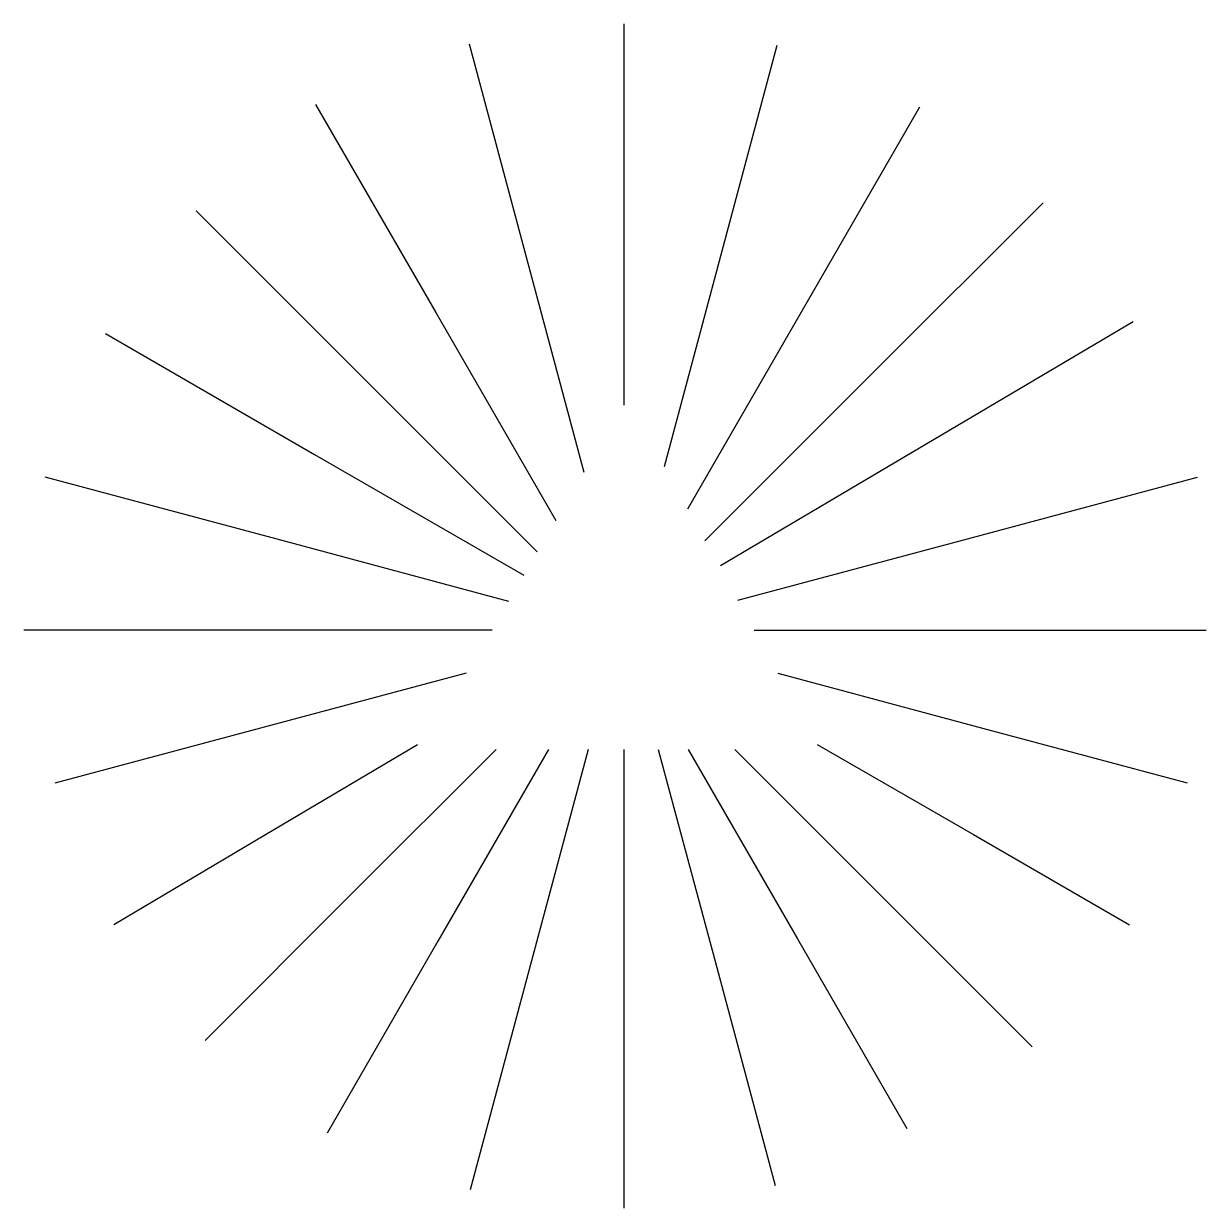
# Model space of a CAD drawing. Extents: x 74.9 to 110, y -85.6 to -50.5.
import ezdxf

# ---------------------------------------------------------------- set-up
doc = ezdxf.new("R2010")
doc.units = 0
doc.layers.add('LAYER_1', color=7, linetype='CONTINUOUS')

# ---------------------------------------------------------------- blocks, each defined once
blk = doc.blocks.new('BLOCK_2')
at = {"layer": 'LAYER_1', "color": 250}
for points in [[(92.732, -50.475), (92.732, -56.133), (92.732, -61.791)], [(88.145, -51.072), (89.847, -57.427), (91.55, -63.783)], [(97.273, -51.122), (95.599, -57.371), (93.924, -63.62)], [(83.593, -52.877), (87.153, -59.044), (90.713, -65.212)], [(101.502, -52.95), (98.059, -58.913), (94.617, -64.875)], [(105.163, -55.79), (100.149, -60.803), (95.136, -65.817)], [(80.047, -56.027), (85.106, -61.087), (90.166, -66.147)], [(107.83, -59.318), (101.714, -62.937), (95.599, -66.556)], [(77.362, -59.671), (83.563, -63.252), (89.765, -66.833)], [(75.566, -63.919), (82.44, -65.761), (89.314, -67.604)], [(96.108, -67.58), (102.925, -65.754), (109.742, -63.928)], [(74.936, -68.461), (81.88, -68.462), (88.824, -68.462)], [(96.594, -68.463), (103.299, -68.463), (110.003, -68.464)], [(75.869, -73.001), (81.968, -71.368), (88.067, -69.734)], [(97.301, -69.745), (103.37, -71.371), (109.438, -72.998)], [(86.615, -71.872), (82.11, -74.538), (77.604, -77.205)], [(88.946, -72.007), (84.629, -76.324), (80.312, -80.641)], [(90.499, -72.007), (87.214, -77.696), (83.93, -83.386)], [(91.677, -72.007), (89.927, -78.538), (88.177, -85.069)], [(92.732, -72.007), (92.732, -78.813), (92.732, -85.619)], [(93.753, -72.007), (95.485, -78.476), (97.218, -84.945)], [(94.636, -72.007), (97.88, -77.627), (101.124, -83.247)], [(96.024, -72.007), (100.433, -76.416), (104.841, -80.825)], [(98.467, -71.859), (103.098, -74.533), (107.729, -77.207)]]:
    blk.add_lwpolyline(points, dxfattribs=at)

msp = doc.modelspace()

# ---------------------------------------------------------------- block references
at = {"layer": 'LAYER_1'}
msp.add_blockref('BLOCK_2', (0, 0), dxfattribs=at)

doc.saveas('drawing.dxf')
